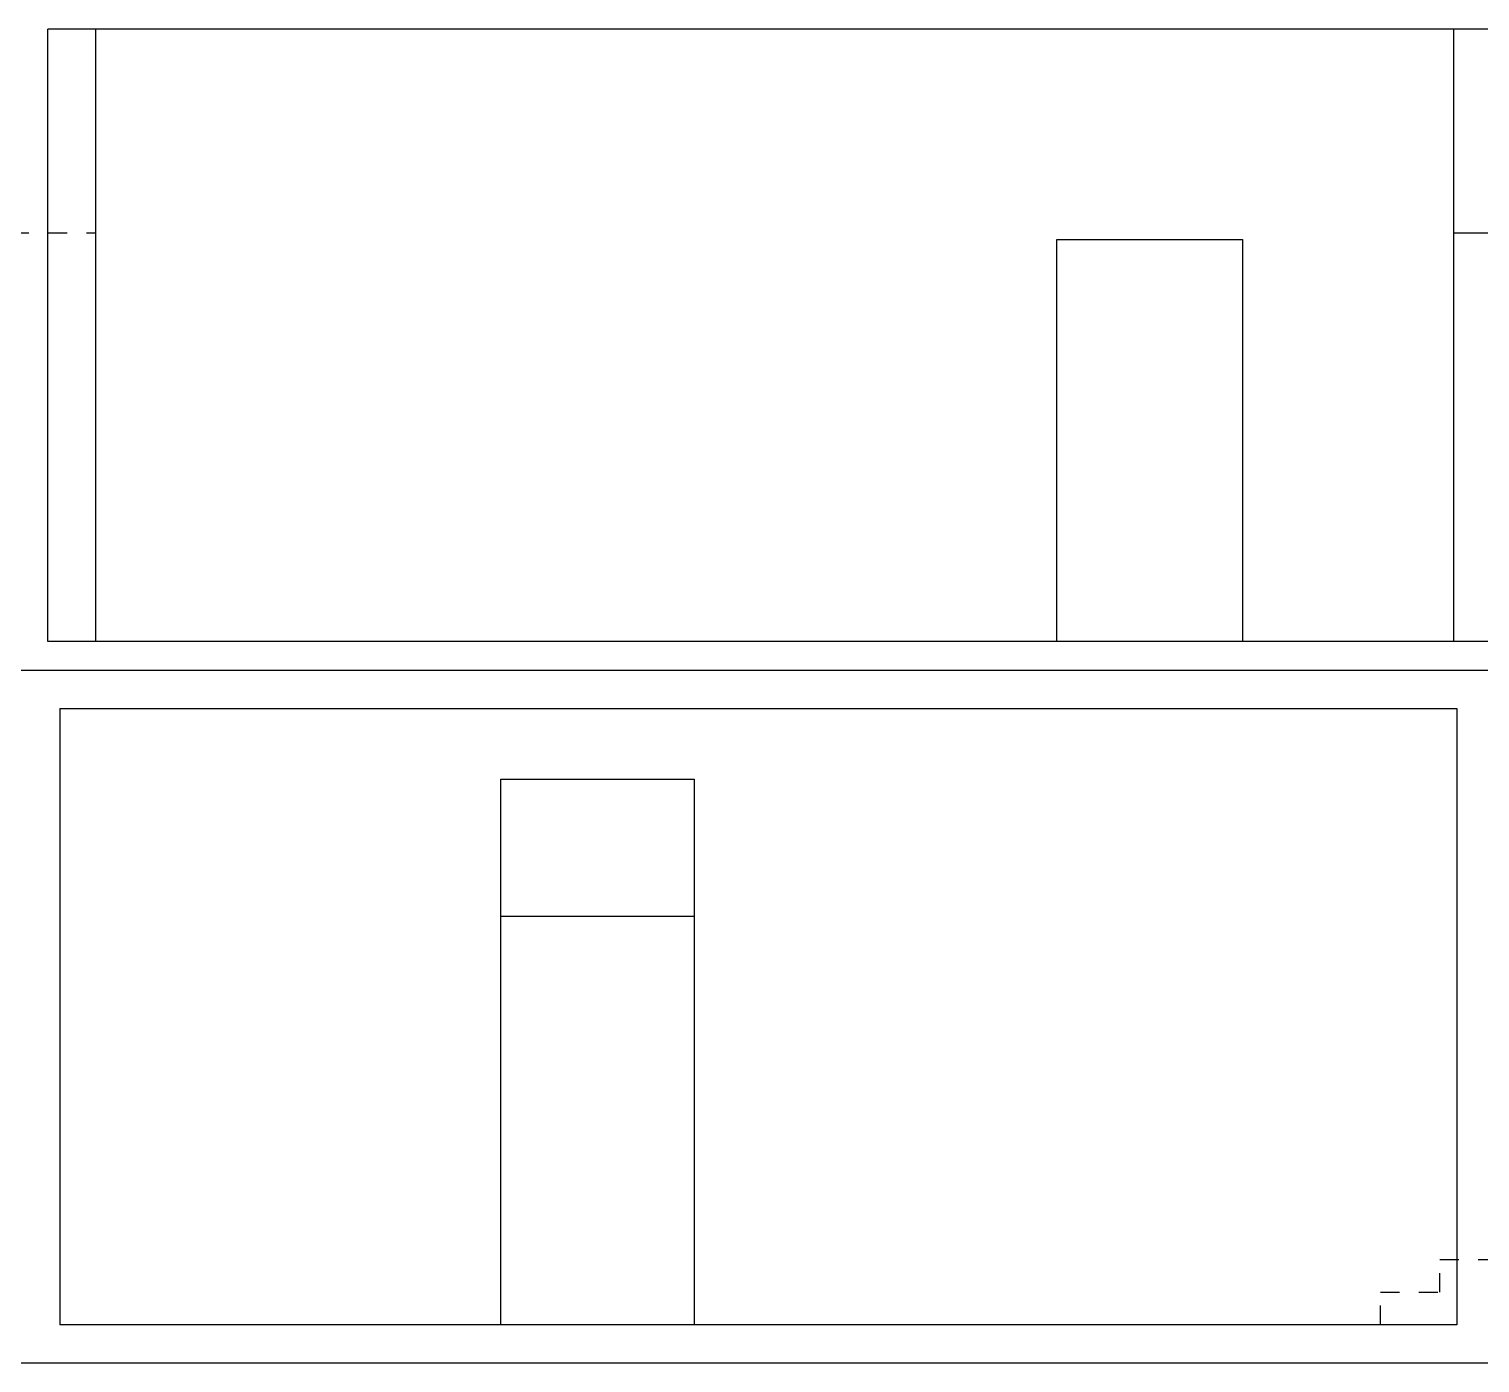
# Model space of a CAD drawing. Header units: metres. Extents: x -3551 to -3365, y -115 to 134.
# Drawn here: x -3462.84 to -3455.26, y 115.01 to 121.98 of the extents above; entities that cross this region are included whole.
import ezdxf

# ---------------------------------------------------------------- set-up
doc = ezdxf.new("R2010")
doc.units = ezdxf.units.M
doc.header["$LTSCALE"] = 0.01
doc.linetypes.add('GESTRICHELT2', pattern=[4.5, 3, -1.5])
doc.linetypes.add('STRICHLINIE', pattern=[0.75, 0.5, -0.25])
for name, color, linetype in [('A_abriss', 44, 'STRICHLINIE'), ('A_ansicht', 9, 'CONTINUOUS'), ('A_wände', 6, 'CONTINUOUS')]:
    doc.layers.add(name, color=color, linetype=linetype)

msp = doc.modelspace()

# ---------------------------------------------------------------- linework, layer by layer
at = {"layer": 'A_abriss', "linetype": 'Continuous'}
msp.add_line((-3455.39692, 120.91533), (-3455.39691, 118.78033), dxfattribs=at)
at = {"layer": 'A_ansicht'}
for p, q in [((-3462.4914, 118.78036), (-3462.4914, 121.98036)), ((-3460.37478, 117.34536), (-3459.36485, 117.34536))]:
    msp.add_line(p, q, dxfattribs=at)
at = {"layer": 'A_ansicht', "linetype": 'GESTRICHELT2'}
msp.add_line((-3463.14091, 120.91536), (-3462.4914, 120.91536), dxfattribs=at)
at = {"layer": 'A_ansicht'}
for points in [[(-3457.47088, 118.78036), (-3457.47088, 120.88036), (-3456.50088, 120.88036), (-3456.50087, 118.78036)], [(-3460.37478, 115.21036), (-3460.37478, 118.06036), (-3459.36485, 118.06036), (-3459.36485, 115.21036)]]:
    msp.add_lwpolyline(points, dxfattribs=at)
at = {"layer": 'A_wände'}
for p, q in [((-3462.7414, 118.78036), (-3462.7414, 121.98036)), ((-3455.39692, 121.98033), (-3455.39692, 120.91533)), ((-3455.39691, 120.91533), (-3454.9864, 120.91533)), ((-3462.67966, 118.43036), (-3462.67966, 115.21036)), ((-3455.38012, 118.43036), (-3455.38012, 115.21036))]:
    msp.add_line(p, q, dxfattribs=at)
at = {"layer": 'A_wände', "linetype": 'Continuous'}
for p, q in [((-3442.2747, 118.78036), (-3462.7414, 118.78036)), ((-3462.67966, 118.43036), (-3455.38012, 118.43036)), ((-3455.38011, 115.21036), (-3462.67966, 115.21036))]:
    msp.add_line(p, q, dxfattribs=at)
at = {"layer": 'A_wände', "color": 1}
for p, q in [((-3463.09964, 118.63036), (-3442.2747, 118.63036)), ((-3463.09963, 115.01036), (-3442.29471, 115.01036))]:
    msp.add_line(p, q, dxfattribs=at)
at = {"layer": 'A_wände', "linetype": 'GESTRICHELT2'}
for p, q in [((-3455.46891, 115.38036), (-3455.46891, 115.55036)), ((-3455.46891, 115.55036), (-3455.15891, 115.55036)), ((-3455.77891, 115.21036), (-3455.77891, 115.38036)), ((-3455.77891, 115.38036), (-3455.46891, 115.38036))]:
    msp.add_line(p, q, dxfattribs=at)
at = {"layer": 'A_wände', "linetype": 'Continuous'}
msp.add_lwpolyline([(-3441.97972, 121.82036), (-3442.09971, 121.82036), (-3442.09971, 121.85036), (-3442.54593, 121.85036), (-3442.54593, 121.98036), (-3462.74142, 121.98036)], dxfattribs=at)

doc.saveas('drawing.dxf')
